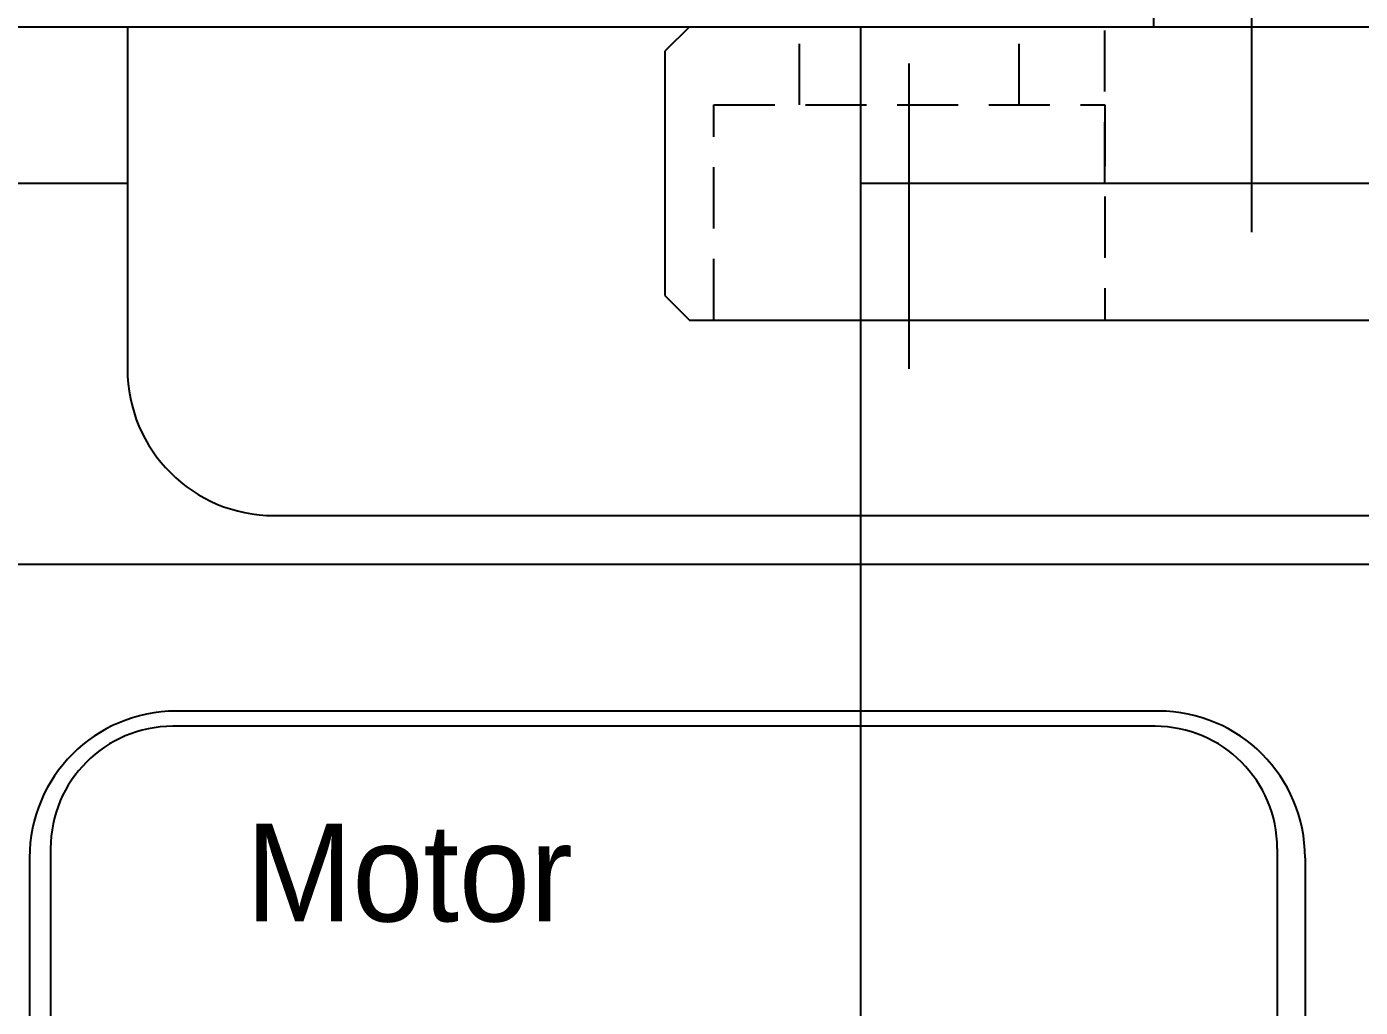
# Model space of a CAD drawing. Header units: inches. Extents: x 0 to 77285, y -118 to 40065.
# Drawn here: x 70318.67 to 70345.96, y 27977.74 to 27997.79 of the extents above; entities that cross this region are included whole.
import ezdxf

# ---------------------------------------------------------------- set-up
doc = ezdxf.new("R2010")
doc.units = ezdxf.units.IN
doc.header["$LTSCALE"] = 5
doc.header["$MEASUREMENT"] = 0
doc.linetypes.add('CENTER', pattern=[2, 1.25, -0.25, 0.25, -0.25])
doc.linetypes.add('HIDDEN', pattern=[0.375, 0.25, -0.125])
for name, color, linetype in [('11', 1, 'CENTER'), ('22', 2, 'HIDDEN'), ('44', 4, 'Continuous'), ('77', 40, 'HIDDEN'), ('99', 181, 'Continuous'), ('Y', 60, 'Continuous')]:
    doc.layers.add(name, color=color, linetype=linetype)
doc.styles.add('SCI', font='')
doc.styles.get('SCI').set_extended_font_data('Gulim')

# ---------------------------------------------------------------- blocks, each defined once
blk = doc.blocks.new('A$Ccf0fb916')
for p, q in [((-24, 5.5), (-23.5, 6)), ((-23.5, 6), (23.5, 6)), ((-24, 0.5), (-24, 5.5)), ((-23.5, 0), (-24, 0.5))]:
    blk.add_line(p, q)
at = {"layer": '11'}
blk.add_line((-19, 7), (-19, -1), dxfattribs=at)
at = {"layer": '22'}
for p, q in [((-23, 6), (-23, 1.6)), ((-15, 1.6), (-15, 6)), ((-23, 1.6), (-15, 1.6)), ((-21.25, 1.6), (-21.25, 0)), ((-16.75, 1.6), (-16.75, 0))]:
    blk.add_line(p, q, dxfattribs=at)
blk = doc.blocks.new('A$C8b1ceeae')
for p, q in [((-10, 0), (10, 0)), ((10, 0), (10, -7)), ((-10, -3.2), (10, -3.2)), ((13, -10), (97, -10))]:
    blk.add_line(p, q)
blk.add_arc((13, -7), 3, 180, 270)
blk = doc.blocks.new('A$C9c3b0687E')
for p, q in [((114.497, 28.5), (8.5, 28.5)), ((114.5, 28.5), (8.5, 28.5)), ((36.598, 25.5), (16.497, 25.5)), ((36.528, 25.19), (16.428, 25.19)), ((13.928, 22.69), (13.928, 0.69)), ((39.028, 22.69), (39.028, 11.19)), ((13.497, 22.5), (13.497, 0.5)), ((39.598, 22.5), (39.598, 11))]:
    blk.add_line(p, q)
for centre, radius, start, end in [((16.497, 22.5), 3, 90, 180), ((36.598, 22.5), 3, 0, 90), ((16.428, 22.69), 2.5, 90, 180), ((36.528, 22.69), 2.5, 0, 90)]:
    blk.add_arc(centre, radius, start, end)
at = {"style": 'SCI'}
blk.add_text('Motor', height=2, dxfattribs=at).set_placement((17.923, 21.198))
blk = doc.blocks.new('A$C4762031a')
for p, q in [((-20, 0), (20, 0)), ((-20, 0), (-20, -67)), ((-20, -3.2), (20, -3.2))]:
    blk.add_line(p, q)
at = {"layer": '11'}
blk.add_line((-12, 1), (-12, -4.2), dxfattribs=at)
at = {"layer": '22'}
blk.add_line((-15, -3.2), (-15, 0), dxfattribs=at)
blk = doc.blocks.new('A$C8a6ad95f')
blk.add_line((-155, 0, 0), (155, 0, 0))
at = {"layer": '77'}
blk.add_line((63.5, 0, 0), (63.5, 15, 0), dxfattribs=at)
blk = doc.blocks.new('A$C9345a28b')
for name, p in [('A$C8a6ad95f', (125, -58, 0)), ('A$C4762031a', (202.5, -58, 0))]:
    blk.add_blockref(name, p)
at = {"layer": '44', "xscale": -1, "rotation": 180}
blk.add_blockref('A$Ccf0fb916', (202.5, -58, 0), dxfattribs=at)
at = {"layer": '99'}
blk.add_blockref('A$C9c3b0687E', (152, -97.5, 0), dxfattribs=at)
at = {"layer": 'Y'}
blk.add_blockref('A$C8b1ceeae', (157.5, -58, 0), dxfattribs=at)

msp = doc.modelspace()

# ---------------------------------------------------------------- block references
msp.add_blockref('A$C9345a28b', (70153.2357186, 28055.79321227))

doc.saveas('drawing.dxf')
